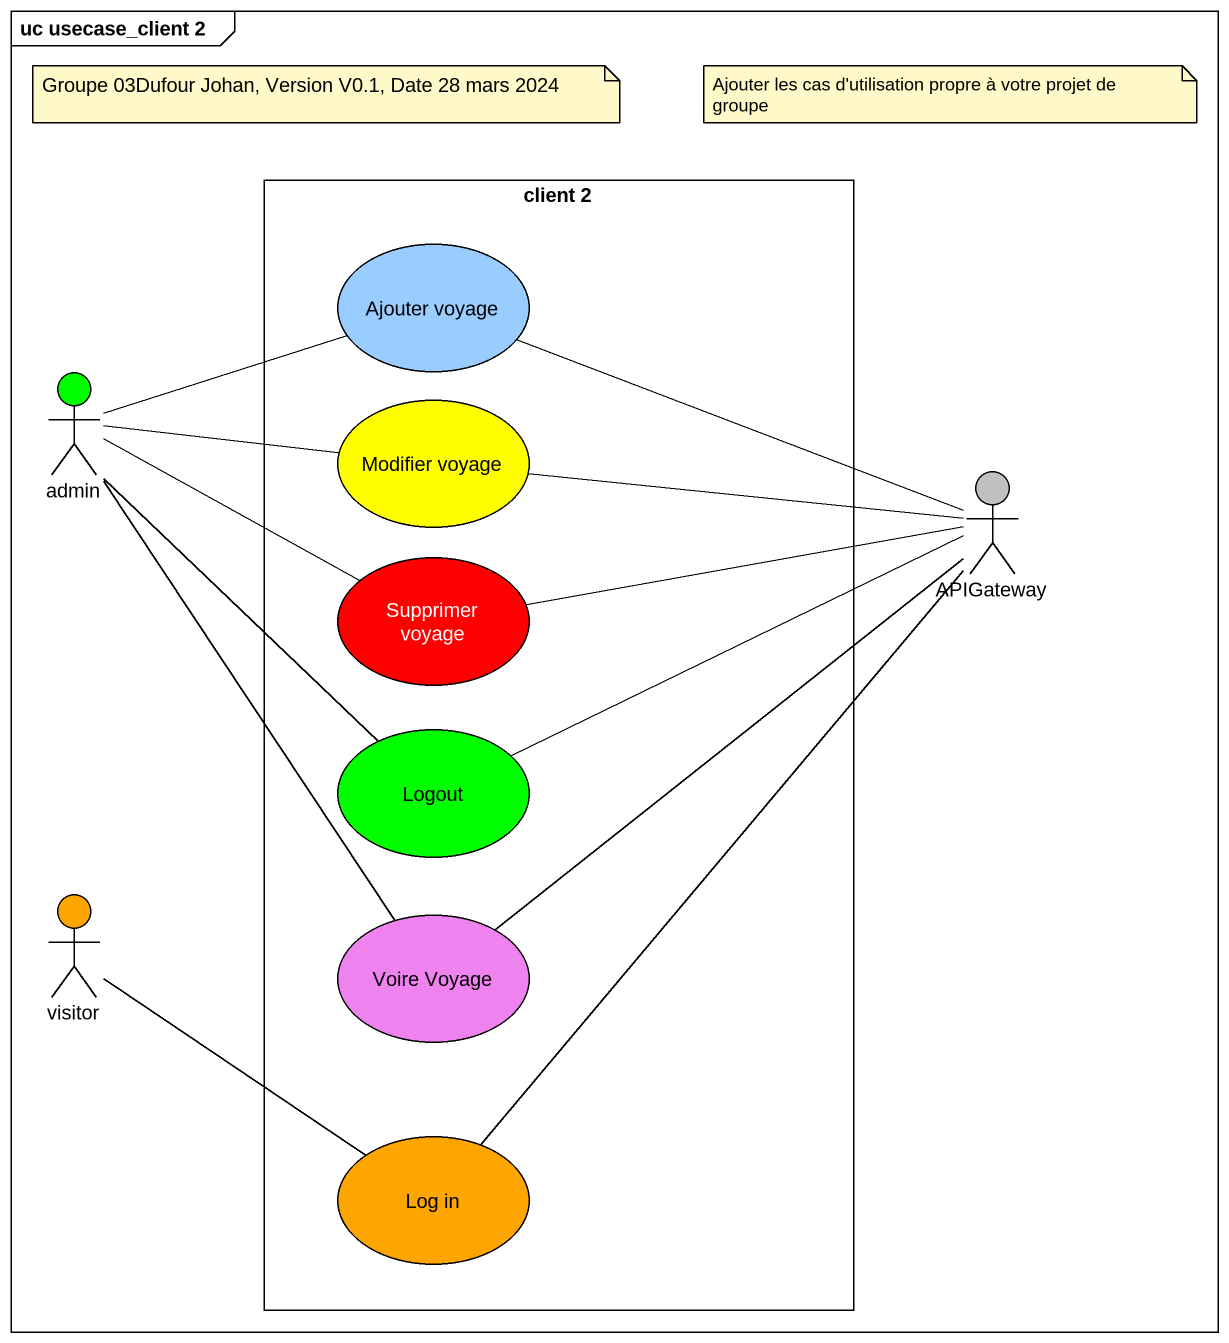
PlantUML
@startuml
mainframe uc usecase_client 2
rectangle "client 2" as client_2 {
  usecase "Ajouter voyage" as Ajouter_voyage #99CCFF
  usecase "Modifier voyage" as Modifier_voyage #FFFF00
  usecase "Supprimer voyage" as Supprimer_voyage #FF0000
  usecase Logout #00FF00
  usecase "Voire Voyage" as Voire_Voyage #EE82EE
  usecase "Log in" as Log_in #FFA500
}
actor admin #00FF00
actor APIGateway #C0C0C0
actor visitor #FFA500
Ajouter_voyage -right- APIGateway
admin -right- Ajouter_voyage
admin -right- Modifier_voyage
admin -right- Supprimer_voyage
admin -- Logout
admin -- Voire_Voyage
Modifier_voyage -right- APIGateway
Supprimer_voyage -right- APIGateway
Logout -right- APIGateway
visitor -- Log_in
Voire_Voyage -up- APIGateway
Log_in -up- APIGateway
note as N1
  Groupe 03Dufour Johan, Version V0.1, Date 28 mars 2024
end note
note as N2
  Ajouter les cas d'utilisation propre à votre projet de groupe
end note
@enduml
